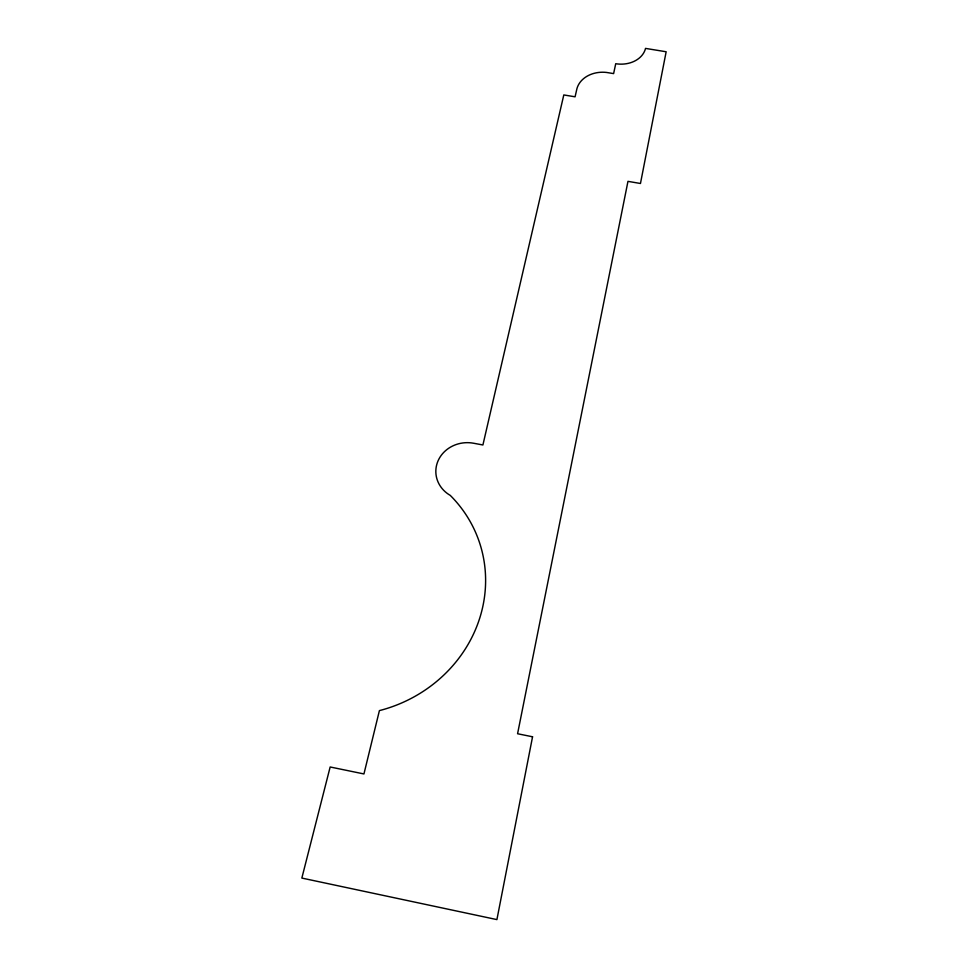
<?xml version="1.0" encoding="UTF-8"?>
<svg xmlns="http://www.w3.org/2000/svg" width="968" height="968" viewBox="0 0 968 968"><rect width="100%" height="100%" fill="white"/><g stroke="black" fill="none" stroke-linecap="round" stroke-linejoin="round"><path stroke-width="1.45" d="M532.557 736.781L496.911 919.6L301.847 878.073L330.161 766.983L363.944 773.952L379.408 710.609A137.19 127.788 -19.8 0 0 450.253 495.386A31.218 28.532 -2.8 0 1 438.165 460.599A31.218 28.532 -2.8 0 1 473.558 443.235L482.911 444.977L563.799 94.937L575.077 96.812L576.577 90.23A27.346 21.804 4.6 0 1 606.5 72.443L613.615 73.604L615.733 63.719A26.003 20.316 4.8 0 0 645.535 48.4L666.153 51.764L640.465 183.484L627.966 181.355L517.577 733.744L532.557 736.781"/></g></svg>
